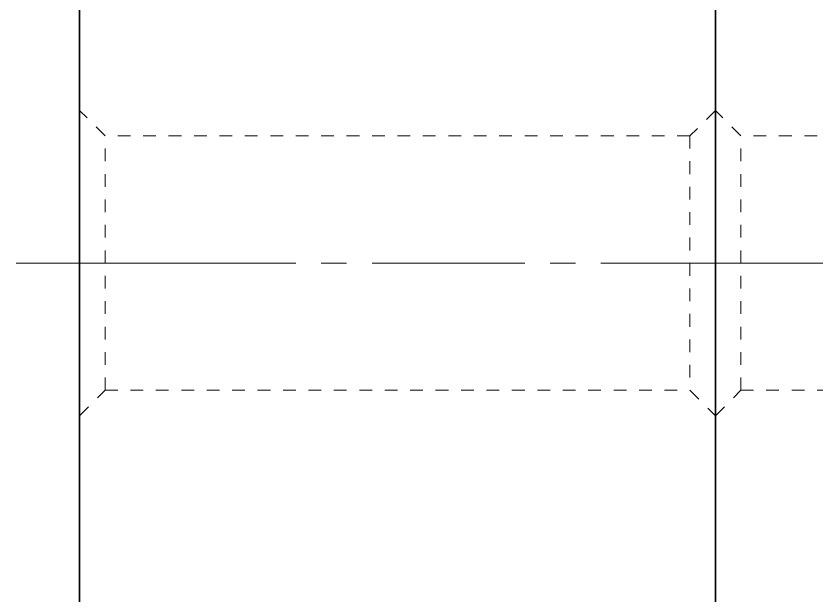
# Model space of a CAD drawing. Header units: millimetres. Extents: x -742 to 742, y -525 to 525.
# Drawn here: x -484.2 to -421.3, y -130.5 to -84.9 of the extents above; entities that cross this region are included whole.
import ezdxf

# ---------------------------------------------------------------- set-up
doc = ezdxf.new("R2010")
doc.units = ezdxf.units.MM
doc.linetypes.add('点画线', pattern=[18, 12, -2, 2, -2])
doc.linetypes.add('虚线', pattern=[2, 1, -1])
doc.layers.get('0').update_dxf_attribs({"lineweight": 35})
for name, color, linetype, lineweight in [('中心线层', 1, '点画线', 18), ('粗实线层', 7, 'Continuous', 35), ('虚线层', 6, '虚线', 18)]:
    doc.layers.add(name, color=color, linetype=linetype, lineweight=lineweight)

# ---------------------------------------------------------------- blocks, each defined once
blk = doc.blocks.new('*X8')
for p, q in [((-884.125, -70), (-884.125, 60)), ((-834.125, 60), (-834.125, -70))]:
    blk.add_line(p, q)
at = {"layer": '虚线层', "color": 7}
for p, q in [((-884.125, -70), (-884.125, 60)), ((-882.125, 5), (-884.125, 7)), ((-882.125, 5), (-884.125, 7)), ((-834.125, 7), (-836.125, 5)), ((-836.125, 5), (-882.125, 5)), ((-882.125, -15), (-882.125, 5)), ((-882.125, -15), (-882.125, 5)), ((-836.125, 5), (-836.125, -15)), ((-884.125, -17), (-882.125, -15)), ((-884.125, -17), (-882.125, -15)), ((-882.125, -15), (-836.125, -15)), ((-836.125, -15), (-834.125, -17))]:
    blk.add_line(p, q, dxfattribs=at)
blk = doc.blocks.new('*X9')
blk.add_line((-834.125, 60), (-834.125, -70))
at = {"layer": '虚线层', "color": 7}
for p, q in [((-832.125, 5), (-834.125, 7)), ((-786.125, 5), (-832.125, 5)), ((-832.125, -15), (-832.125, 5)), ((-834.125, -17), (-832.125, -15)), ((-832.125, -15), (-786.125, -15))]:
    blk.add_line(p, q, dxfattribs=at)
blk = doc.blocks.new('*X7')
at = {"layer": '中心线层'}
for p, q in [((-877.125, -5), (-889.125, -5)), ((-877.125, -5), (-889.125, -5)), ((-831.125, -5), (-887.125, -5)), ((-831.125, -5), (-887.125, -5)), ((-841.125, -5), (-829.125, -5)), ((-841.125, -5), (-829.125, -5)), ((-827.125, -5), (-839.125, -5)), ((-827.125, -5), (-839.125, -5)), ((-781.125, -5), (-837.125, -5)), ((-781.125, -5), (-837.125, -5))]:
    blk.add_line(p, q, dxfattribs=at)
at = {"color": 0, "linetype": 'ByBlock'}
for name in ['*X8', '*X9']:
    blk.add_blockref(name, (0, 0), dxfattribs=at)

msp = doc.modelspace()

# ---------------------------------------------------------------- block references
at = {"layer": '粗实线层'}
msp.add_blockref('*X7', (404.88, -99.336), dxfattribs=at)

doc.saveas('drawing.dxf')
